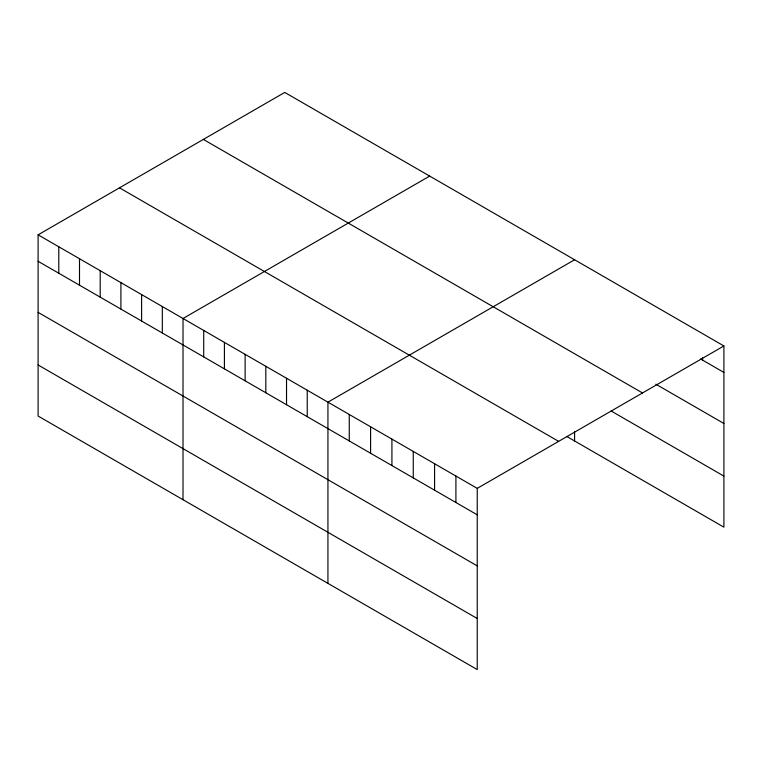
<?xml version="1.0" encoding="UTF-8"?>
<svg xmlns="http://www.w3.org/2000/svg" width="762" height="762" viewBox="0 0 762 762"><rect width="100%" height="100%" fill="white"/><g stroke="black" fill="none" stroke-linecap="round" stroke-linejoin="round"><path stroke-width="1.14" d="M38.1 234.829L477.241 488.366L477.241 669.579L38.1 416.042L38.1 234.829L284.759 92.421L723.9 345.958L723.9 527.171L566.709 436.416M429.673 176.089L183.013 318.497L183.013 499.71M574.596 259.756L327.936 402.165L327.936 583.378M477.241 488.366L723.9 345.958M700.535 358.931L723.9 372.418M655.844 384.2L723.9 423.482M203.359 139.417L642.499 392.954M611.162 411.013L723.9 476.098M119.501 187.833L558.641 441.369M38.1 261.29L477.241 514.826M38.1 312.363L477.241 565.89M38.1 364.969L477.241 618.506M702.574 357.807L702.574 360.102M574.596 431.892L574.596 440.969M455.914 476.05L455.914 502.51M434.578 463.734L434.578 490.195M413.252 451.428L413.252 477.879M391.925 439.112L391.925 465.572M370.589 426.796L370.589 453.257M349.263 414.48L349.263 440.941M307.229 390.211L307.229 416.671M286.531 378.257L286.531 404.717M265.824 366.312L265.824 392.763M245.126 354.359L245.126 380.819M224.419 342.405L224.419 368.865M203.721 330.451L203.721 356.911M162.316 306.543L162.316 333.004M141.608 294.589L141.608 321.05M120.91 282.645L120.91 309.096M100.203 270.691L100.203 297.151M79.505 258.737L79.505 285.198M58.798 246.783L58.798 273.244"/></g></svg>
